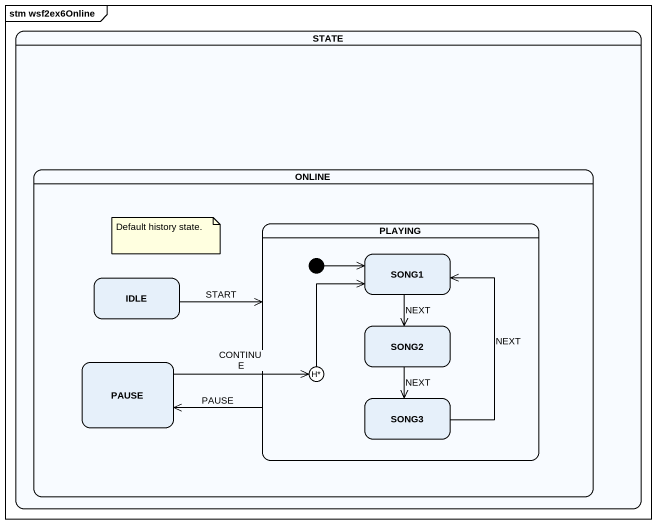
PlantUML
@startuml
mainframe stm wsf2ex6Online
hide empty description
state "STATE" as STATE_ {
  state ONLINE {
    state PLAYING {
      state SONG1
      state SONG2
      state deephistory1 <<history*>>
      state SONG3
      [*] -right-> SONG1
    }
    state IDLE
    state PAUSE
  }
}
PLAYING -left-> PAUSE : PAUSE
IDLE -right-> PLAYING : START
SONG1 --> SONG2 : NEXT
PAUSE -right-> deephistory1 : CONTINUE
SONG2 --> SONG3 : NEXT
deephistory1 -up-> SONG1
SONG3 -up-> SONG1 : NEXT
note as N1
  Default history state.
end note
@enduml
